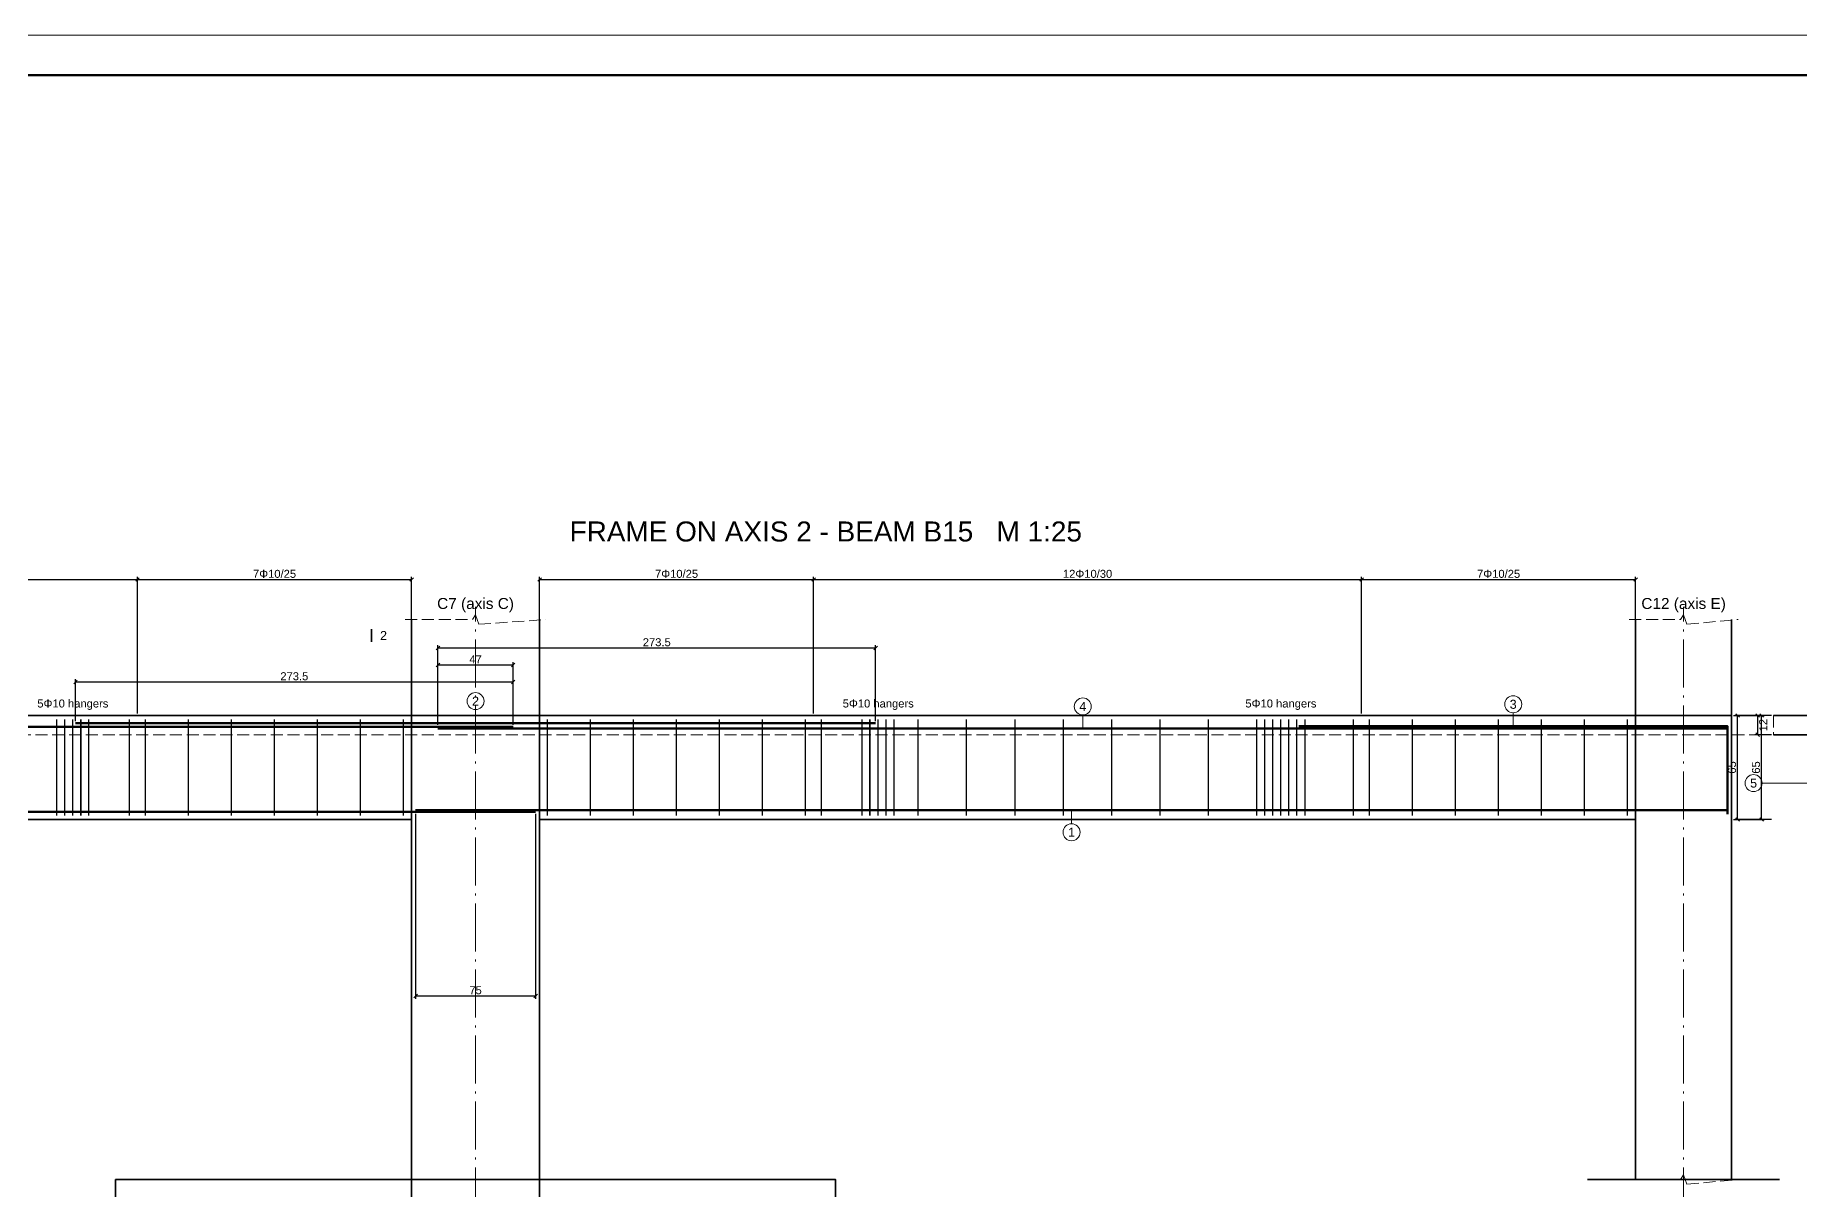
# Model space of a CAD drawing. Header units: centimetres. Extents: x -495 to 2478, y -1612 to 490.
# Drawn here: x 510 to 1613, y -231 to 490 of the extents above; entities that cross this region are included whole.
import ezdxf
from ezdxf.enums import TextEntityAlignment as Align

# ---------------------------------------------------------------- set-up
doc = ezdxf.new("R2010")
doc.units = ezdxf.units.CM
doc.linetypes.add('RC_AXIS', pattern=[41.25, 30, -5, 1.25, -5])
doc.linetypes.add('RC_DASHED', pattern=[10.5, 7.5, -3])
for name, color, linetype, lineweight in [('D-AXIS', 2, 'RC_AXIS', 13), ('D-BARS', 1, 'Continuous', 50), ('D-CONCRETE', 7, 'Continuous', 35), ('D-DIM', 3, 'Continuous', 18), ('D-HIDDEN', 8, 'RC_DASHED', 13), ('D-LINKS', 5, 'Continuous', 25), ('D-TEXT', 7, 'Continuous', 18), ('SHEET', 7, 'Continuous', 35)]:
    doc.layers.add(name, color=color, linetype=linetype, lineweight=lineweight)
doc.styles.add('RC_TEXT', font='arial.ttf')
doc.dimstyles.new('RC_D25', dxfattribs={"dimtxt": 5, "dimasz": 2.25, "dimexe": 1.75, "dimexo": 1.25, "dimgap": 1, "dimtad": 1, "dimdec": 1, "dimdsep": 46, "dimtxsty": 'RC_TEXT', "dimblk": 'OBLIQUE', "dimcen": 2.5, "dimclrd": 3, "dimclre": 3, "dimclrt": 3, "dimazin": 3, "dimtfac": 1, "dimtmove": 2, "dimatfit": 3})

# ---------------------------------------------------------------- blocks, each defined once
blk = doc.blocks.new('_OBLIQUE')
at = {"color": 0, "linetype": 'BYBLOCK'}
blk.add_line((-0.5, -0.5), (0.5, 0.5), dxfattribs=at)

msp = doc.modelspace()

# ---------------------------------------------------------------- linework, layer by layer
at = {"layer": 'D-AXIS'}
for p, q in [((785, -330), (785, 133)), ((1540, -330), (1540, 133))]:
    msp.add_line(p, q, dxfattribs=at)
at = {"layer": 'D-BARS'}
for points in [[(2.5, 42.9), (2.5, 57.9), (808.5, 57.9)], [(535, 60.25), (1035, 60.25)], [(761.5, 56.9), (1567.5, 56.9), (1567.5, 41.9)], [(1299.5, 58.25), (1567.5, 58.25), (1567.5, 3.25)], [(2.5, 34.75), (2.5, 4.75), (822.5, 4.75)], [(747.5, 5.75), (1567.5, 5.75), (1567.5, 35.75)]]:
    msp.add_lwpolyline(points, dxfattribs=at)
at = {"layer": 'D-CONCRETE'}
for p, q in [((745, -315), (745, 125)), ((825, -315), (825, 125)), ((1510, -225), (1510, 125)), ((1570, -225), (1570, 125)), ((720, 111), (720, 119)), ((0, 65), (1570, 65)), ((1596.25, 65), (1686.25, 65)), ((60, 0), (745, 0)), ((825, 0), (1510, 0)), ((1480, -225), (1600, -225))]:
    msp.add_line(p, q, dxfattribs=at)
msp.add_lwpolyline([(1596.25, 53), (1626.25, 53), (1626.25, 0), (1656.25, 0), (1656.25, 53), (1686.25, 53)], dxfattribs=at)
msp.add_lwpolyline([(560, -315), (1010, -315), (1010, -225), (560, -225)], close=True, dxfattribs=at)
at = {"layer": 'D-HIDDEN'}
for p, q in [((1596.25, 65), (1596.25, 53)), ((-15, 53), (1585, 53))]:
    msp.add_line(p, q, dxfattribs=at)
for points in [[(741, 125), (783, 125), (785, 128), (787, 122), (829, 125)], [(1506, 125), (1538, 125), (1540, 128), (1542, 122), (1574, 125)], [(1506, -225), (1538, -225), (1540, -222), (1542, -228), (1574, -225)]]:
    msp.add_lwpolyline(points, dxfattribs=at)
at = {"layer": 'D-LINKS'}
for p, q in [((523.33, 2.5), (523.33, 62.5)), ((528.33, 2.5), (528.33, 62.5)), ((533.33, 2.5), (533.33, 62.5)), ((538.33, 2.5), (538.33, 62.5)), ((538.52, 2.5), (538.52, 62.5)), ((543.33, 2.5), (543.33, 62.5)), ((568.75, 2.5), (568.75, 62.5)), ((578.75, 2.5), (578.75, 62.5)), ((605.62, 2.5), (605.62, 62.5)), ((632.5, 2.5), (632.5, 62.5)), ((659.38, 2.5), (659.38, 62.5)), ((686.25, 2.5), (686.25, 62.5)), ((713.12, 2.5), (713.12, 62.5)), ((740, 2.5), (740, 62.5)), ((830, 2.5), (830, 62.5)), ((856.88, 2.5), (856.88, 62.5)), ((883.75, 2.5), (883.75, 62.5)), ((910.62, 2.5), (910.62, 62.5)), ((937.5, 2.5), (937.5, 62.5)), ((964.38, 2.5), (964.38, 62.5)), ((991.25, 2.5), (991.25, 62.5)), ((1001.25, 2.5), (1001.25, 62.5)), ((1026.67, 2.5), (1026.67, 62.5)), ((1031.48, 2.5), (1031.48, 62.5)), ((1031.67, 2.5), (1031.67, 62.5)), ((1036.67, 2.5), (1036.67, 62.5)), ((1041.67, 2.5), (1041.67, 62.5)), ((1046.67, 2.5), (1046.67, 62.5)), ((1061.7, 2.5), (1061.7, 62.5)), ((1091.93, 2.5), (1091.93, 62.5)), ((1122.16, 2.5), (1122.16, 62.5)), ((1152.39, 2.5), (1152.39, 62.5)), ((1182.61, 2.5), (1182.61, 62.5)), ((1212.84, 2.5), (1212.84, 62.5)), ((1243.07, 2.5), (1243.07, 62.5)), ((1273.3, 2.5), (1273.3, 62.5)), ((1278.33, 2.5), (1278.33, 62.5)), ((1283.33, 2.5), (1283.33, 62.5)), ((1288.33, 2.5), (1288.33, 62.5)), ((1293.33, 2.5), (1293.33, 62.5)), ((1298.33, 2.5), (1298.33, 62.5)), ((1303.52, 2.5), (1303.52, 62.5)), ((1333.75, 2.5), (1333.75, 62.5)), ((1343.75, 2.5), (1343.75, 62.5)), ((1370.62, 2.5), (1370.62, 62.5)), ((1397.5, 2.5), (1397.5, 62.5)), ((1424.38, 2.5), (1424.38, 62.5)), ((1451.25, 2.5), (1451.25, 62.5)), ((1478.12, 2.5), (1478.12, 62.5)), ((1505, 2.5), (1505, 62.5))]:
    msp.add_line(p, q, dxfattribs=at)
at = {"layer": 'D-TEXT'}
for p, q in [((785, 68.69), (785, 60.25)), ((1433.5, 66.69), (1433.5, 58.25)), ((1164.5, 65.34), (1164.5, 56.9)), ((1589.06, 22.75), (1628.75, 22.75)), ((1157.5, -2.69), (1157.5, 5.75))]:
    msp.add_line(p, q, dxfattribs=at)
for centre in [(785, 74), (1433.5, 72), (1164.5, 70.65), (1583.75, 22.75), (1157.5, -8)]:
    msp.add_circle(centre, 5.31, dxfattribs=at)
at = {"layer": 'SHEET', "color": 7, "lineweight": 13}
msp.add_lwpolyline([(-494.87, -1612.4), (2477.63, -1612.4), (2477.63, 490.1), (-494.87, 490.1)], close=True, dxfattribs=at)
at = {"layer": 'SHEET', "color": 7, "lineweight": 50}
msp.add_lwpolyline([(-444.87, -1587.4), (2452.63, -1587.4), (2452.63, 465.1), (-444.87, 465.1)], close=True, dxfattribs=at)

# ---------------------------------------------------------------- texts
at = {"layer": 'D-TEXT', "style": 'RC_TEXT'}
for s, height, p in [('FRAME ON AXIS 2 - BEAM B15   M 1:25', 12.5, (1003.88, 180)), ('C7 (axis C)', 6.875, (785, 135)), ('C12 (axis E)', 6.875, (1540, 135)), ('2', 5.62, (727.5, 115)), ('5Φ10 hangers', 5, (533.33, 72.5)), ('2', 5.62, (785, 74)), ('5Φ10 hangers', 5, (1036.67, 72.5)), ('4', 5.62, (1164.5, 70.65)), ('5Φ10 hangers', 5, (1288.33, 72.5)), ('3', 5.62, (1433.5, 72)), ('5', 5.62, (1583.75, 22.75)), ('1', 5.62, (1157.5, -8))]:
    msp.add_text(s, height=height, dxfattribs=at).set_placement(p, align=Align.MIDDLE_CENTER)

# ---------------------------------------------------------------- dimensions: what is measured, and where the dimension line sits
at = {"layer": 'D-DIM'}
for base, p1, p2, text in [((231.25, 150), (231.25, 65), (573.75, 65), '12Φ10/30'), ((573.75, 150), (573.75, 65), (745, 65), '7Φ10/25'), ((825, 150), (825, 65), (996.25, 65), '7Φ10/25'), ((996.25, 150), (996.25, 65), (1338.75, 65), '12Φ10/30'), ((1338.75, 150), (1338.75, 65), (1510, 65), '7Φ10/25')]:
    msp.add_linear_dim(base=base, p1=p1, p2=p2, text=text, dimstyle='RC_D25', dxfattribs=at).render()
for base, p1, p2 in [((761.5, 107.25), (761.5, 60.25), (1035, 60.25)), ((761.5, 96.62), (761.5, 57.9), (808.5, 57.9)), ((535, 86), (535, 60.25), (808.5, 60.25)), ((747.5, -110.25), (747.5, 4.75), (822.5, 4.75))]:
    msp.add_linear_dim(base=base, p1=p1, p2=p2, dimstyle='RC_D25', dxfattribs=at).render()
for base, p1, p2 in [((1573.75, 0), (1596.25, 0), (1596.25, 65)), ((1588.75, 0), (1570, 0), (1570, 65)), ((1586.25, 65), (1596.25, 65), (1596.25, 53))]:
    msp.add_linear_dim(base=base, p1=p1, p2=p2, angle=90, dimstyle='RC_D25', dxfattribs=at).render()

doc.saveas('drawing.dxf')
